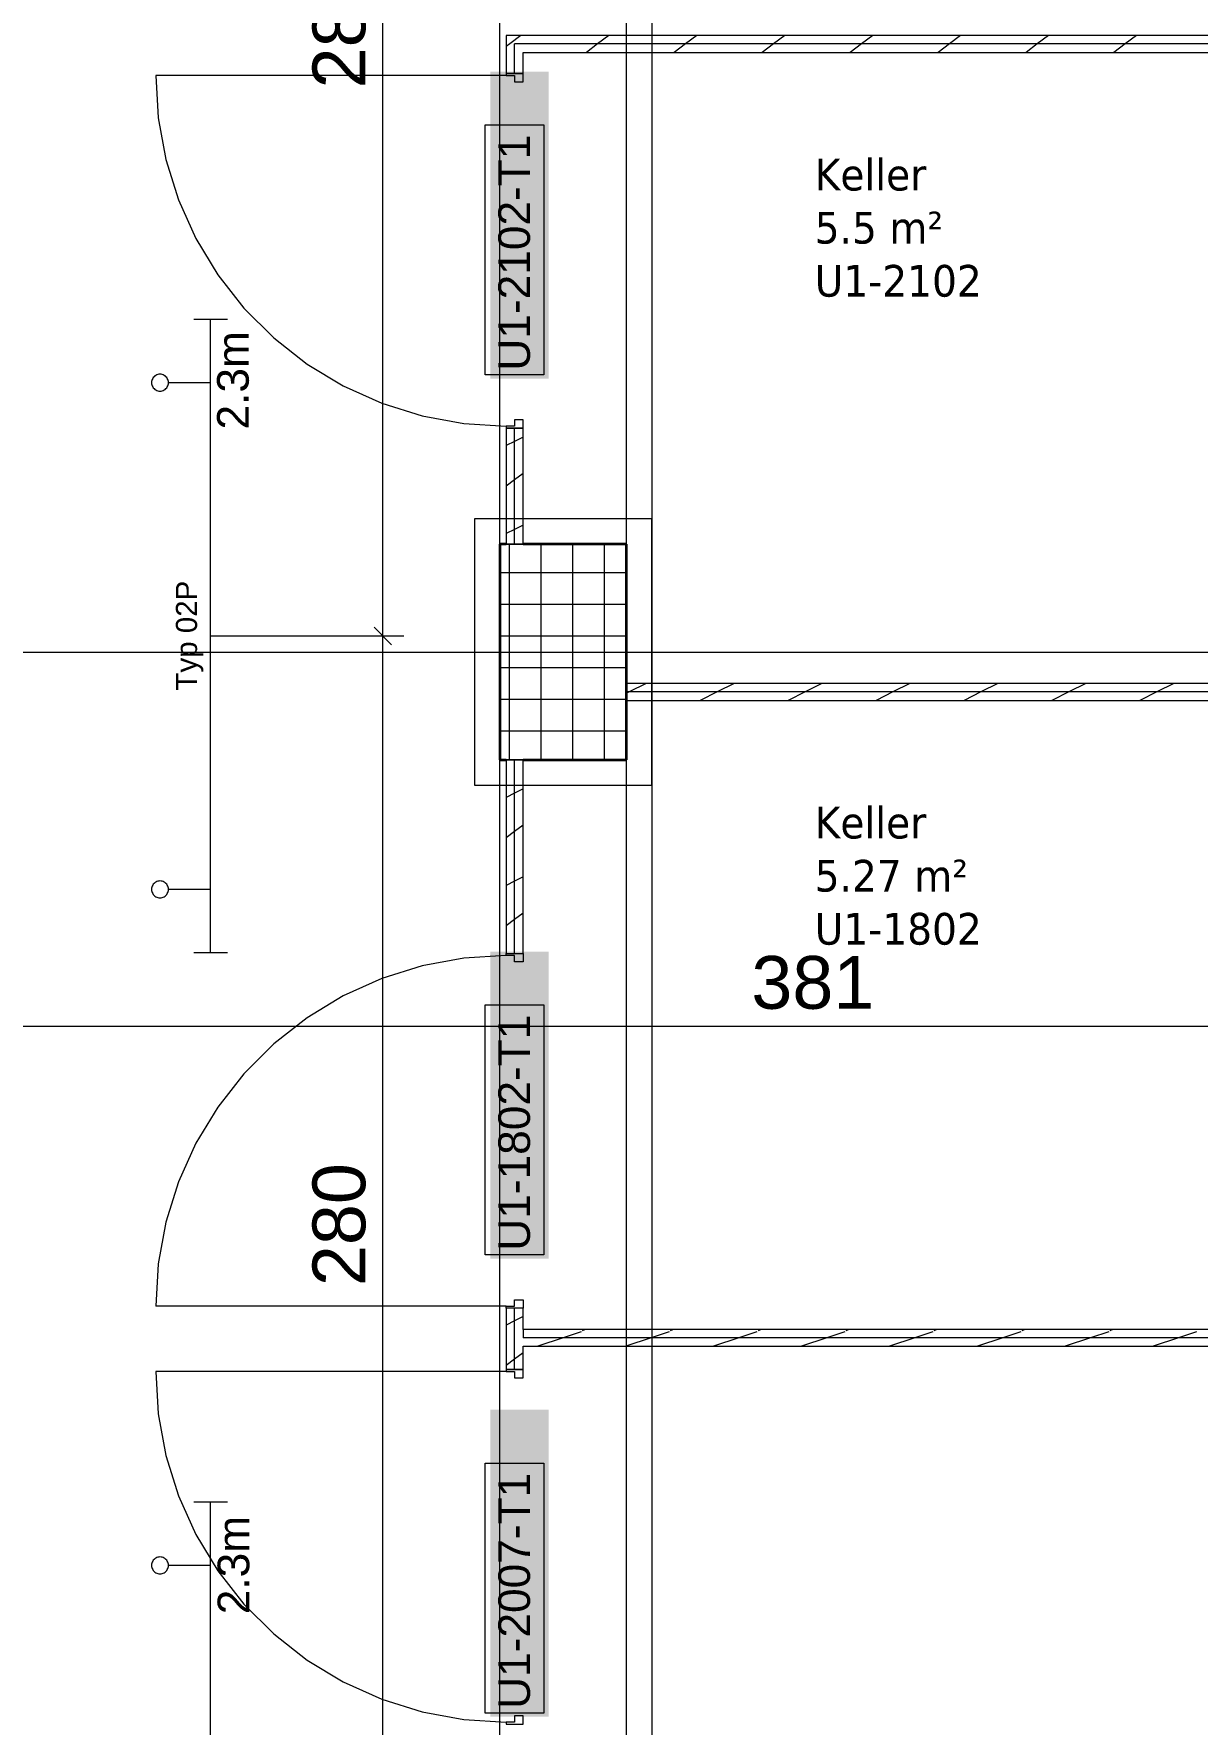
# Model space of a CAD drawing. Extents: x -1067 to 613, y -179 to 712.
# Drawn here: x -77.5 to -22.4, y 63.8 to 143.9 of the extents above; entities that cross this region are included whole.
import ezdxf
from ezdxf.lldxf.tags import DXFTag

# ---------------------------------------------------------------- set-up
doc = ezdxf.new("R2010")
doc.units = 0
doc.layers.get('0').update_dxf_attribs({"lineweight": 13})
for name, color, linetype, lineweight in [('A-AREA-____-IDEN', 7, 'Continuous', 5), ('A-DOOR-____-IDEN', 7, 'Continuous', 5), ('A-DOOR-FRAM-MCUT', 7, 'Continuous', 9), ('A-DOOR-OPNG-OTLN', 7, 'Continuous', 9), ('A-FLOR-____-OVHD', 7, 'Strichpunkt - Fein', 9), ('A-WALL-____-MCUT', 7, 'Continuous', 35), ('A-WALL-____-PATT', 7, 'Continuous', 35), ('A-WALL-FNSH-MCUT', 7, 'Continuous', 35), ('S-COLS-____-MCUT', 7, 'Continuous', 35), ('S-COLS-____-OTLN', 7, 'Continuous', 9), ('S-GRID-____-OTLN', 7, 'Continuous', 5)]:
    doc.layers.add(name, color=color, linetype=linetype, lineweight=lineweight)
for name, color, linetype, lineweight, true_color in [('EL01_VVV_Mass', 7, 'Continuous', 13, 0xb2b200), ('EL01_WAN_Leuchten', 7, 'Continuous', 13, 0x0080ff), ('EL01_WAN_Leuchtentyp', 7, 'Continuous', 13, 0x0099ff)]:
    doc.layers.add(name, color=color, linetype=linetype, lineweight=lineweight, true_color=true_color)
doc.styles.get("Standard").update_dxf_attribs({"font": 'arial.ttf'})
tags = doc.linetypes.add('_Rasterlinie_', pattern=[0.375, 0.2, -0.05, 0.075, -0.05]).pattern_tags.tags
tags[10:11] = [DXFTag(74, 4), DXFTag(75, 0), DXFTag(340, '0'), DXFTag(46, 1.0), DXFTag(50, 0.0), DXFTag(44, 0.0), DXFTag(45, 0.0)]
tags[8:9] = [DXFTag(74, 4), DXFTag(75, 0), DXFTag(340, '0'), DXFTag(46, 1.0), DXFTag(50, 0.0), DXFTag(44, 0.0), DXFTag(45, 0.0)]
tags[6:7] = [DXFTag(74, 4), DXFTag(75, 0), DXFTag(340, '0'), DXFTag(46, 1.0), DXFTag(50, 0.0), DXFTag(44, 0.0), DXFTag(45, 0.0)]
tags[4:5] = [DXFTag(74, 4), DXFTag(75, 0), DXFTag(340, '0'), DXFTag(46, 1.0), DXFTag(50, 0.0), DXFTag(44, 0.0), DXFTag(45, 0.0)]
tags = doc.linetypes.add('Strichpunkt - Fein', pattern=[0.2, 0.1, -0.05, 0, -0.05]).pattern_tags.tags
tags[10:11] = [DXFTag(74, 4), DXFTag(75, 0), DXFTag(340, '0'), DXFTag(46, 1.0), DXFTag(50, 0.0), DXFTag(44, 0.0), DXFTag(45, 0.0)]
tags[8:9] = [DXFTag(74, 4), DXFTag(75, 0), DXFTag(340, '0'), DXFTag(46, 1.0), DXFTag(50, 0.0), DXFTag(44, 0.0), DXFTag(45, 0.0)]
tags[6:7] = [DXFTag(74, 4), DXFTag(75, 0), DXFTag(340, '0'), DXFTag(46, 1.0), DXFTag(50, 0.0), DXFTag(44, 0.0), DXFTag(45, 0.0)]
tags[4:5] = [DXFTag(74, 4), DXFTag(75, 0), DXFTag(340, '0'), DXFTag(46, 1.0), DXFTag(50, 0.0), DXFTag(44, 0.0), DXFTag(45, 0.0)]

# ---------------------------------------------------------------- blocks, each defined once
blk = doc.blocks.new('Referenz-A0UNPC4Q6I', base_point=(-1062.181, -175.856))
at = {"layer": 'A-DOOR-____-IDEN', "color": 0, "linetype": 'Continuous', "ltscale": 0.13}
for p, q in [((-56.088, 127.702), (-56.088, 139.542)), ((-56.088, 139.542), (-53.308, 139.542)), ((-53.308, 139.542), (-53.308, 127.702)), ((-53.308, 127.702), (-56.088, 127.702)), ((-56.088, 86.02), (-56.088, 97.86)), ((-56.088, 97.86), (-53.308, 97.86)), ((-53.308, 97.86), (-53.308, 86.02)), ((-53.308, 86.02), (-56.088, 86.02)), ((-56.088, 64.32), (-56.088, 76.16)), ((-56.088, 76.16), (-53.308, 76.16)), ((-53.308, 76.16), (-53.308, 64.32)), ((-53.308, 64.32), (-56.088, 64.32))]:
    blk.add_line(p, q, dxfattribs=at)
at = {"layer": 'A-DOOR-____-IDEN', "color": 7, "linetype": 'Continuous', "ltscale": 0.13, "true_color": 0xffffff}
for points in [[(-55.845, 127.527), (-53.086, 127.527), (-55.845, 142.066)], [(-53.086, 127.527), (-55.845, 142.066), (-53.086, 142.066)], [(-55.845, 85.845), (-53.086, 85.845), (-55.845, 100.384)], [(-53.086, 85.845), (-55.845, 100.384), (-53.086, 100.384)], [(-55.845, 64.145), (-53.086, 64.145), (-55.845, 78.684)], [(-53.086, 64.145), (-55.845, 78.684), (-53.086, 78.684)]]:
    blk.add_solid(points, dxfattribs=at)
at = {"layer": 'A-DOOR-FRAM-MCUT', "color": 0, "linetype": 'Continuous', "ltscale": 0.13}
for p, q in [((-55.097, 141.976), (-55.097, 141.876)), ((-54.297, 141.976), (-55.097, 141.976)), ((-55.097, 141.876), (-54.697, 141.876)), ((-54.697, 141.876), (-54.697, 141.576)), ((-54.297, 141.576), (-54.297, 141.976)), ((-54.697, 141.576), (-54.297, 141.576)), ((-55.097, 125.276), (-55.097, 125.176)), ((-54.697, 125.276), (-55.097, 125.276)), ((-55.097, 125.176), (-54.297, 125.176)), ((-54.297, 125.576), (-54.697, 125.576)), ((-54.697, 125.576), (-54.697, 125.276)), ((-54.297, 125.176), (-54.297, 125.576)), ((-55.097, 100.294), (-54.297, 100.294)), ((-55.097, 100.194), (-55.097, 100.294)), ((-54.697, 100.194), (-55.097, 100.194)), ((-54.697, 99.894), (-54.697, 100.194)), ((-54.297, 100.294), (-54.297, 99.894)), ((-54.297, 99.894), (-54.697, 99.894)), ((-55.097, 83.594), (-54.697, 83.594)), ((-55.097, 83.494), (-55.097, 83.594)), ((-54.297, 83.494), (-55.097, 83.494)), ((-54.697, 83.894), (-54.297, 83.894)), ((-54.697, 83.594), (-54.697, 83.894)), ((-54.297, 83.894), (-54.297, 83.494)), ((-55.097, 80.594), (-55.097, 80.494)), ((-54.297, 80.594), (-55.097, 80.594)), ((-55.097, 80.494), (-54.697, 80.494)), ((-54.697, 80.494), (-54.697, 80.194)), ((-54.697, 80.194), (-54.297, 80.194)), ((-54.297, 80.194), (-54.297, 80.594)), ((-54.297, 64.194), (-54.697, 64.194)), ((-54.697, 64.194), (-54.697, 63.894)), ((-54.297, 63.794), (-54.297, 64.194)), ((-55.097, 63.894), (-55.097, 63.794)), ((-54.697, 63.894), (-55.097, 63.894)), ((-55.097, 63.794), (-54.297, 63.794))]:
    blk.add_line(p, q, dxfattribs=at)
at = {"layer": 'A-DOOR-OPNG-OTLN', "color": 0, "linetype": 'Continuous', "ltscale": 0.13}
for p, q in [((-55.097, 141.876), (-71.697, 141.876)), ((-71.697, 141.876), (-71.576, 139.875)), ((-71.576, 139.875), (-71.215, 137.903)), ((-71.215, 137.903), (-70.618, 135.989)), ((-70.618, 135.989), (-69.796, 134.161)), ((-69.796, 134.161), (-68.759, 132.446)), ((-68.759, 132.446), (-67.522, 130.868)), ((-67.522, 130.868), (-66.105, 129.451)), ((-66.105, 129.451), (-64.527, 128.214)), ((-64.527, 128.214), (-62.811, 127.177)), ((-62.811, 127.177), (-60.983, 126.355)), ((-60.983, 126.355), (-59.07, 125.758)), ((-59.07, 125.758), (-57.098, 125.397)), ((-57.098, 125.397), (-55.097, 125.276)), ((-55.097, 100.194), (-57.098, 100.073)), ((-59.07, 99.712), (-60.983, 99.115)), ((-57.098, 100.073), (-59.07, 99.712)), ((-60.983, 99.115), (-62.811, 98.293)), ((-62.811, 98.293), (-64.527, 97.255)), ((-64.527, 97.255), (-66.105, 96.019)), ((-66.105, 96.019), (-67.522, 94.602)), ((-67.522, 94.602), (-68.759, 93.024)), ((-68.759, 93.024), (-69.796, 91.308)), ((-69.796, 91.308), (-70.618, 89.48)), ((-70.618, 89.48), (-71.215, 87.567)), ((-71.215, 87.567), (-71.576, 85.595)), ((-71.576, 85.595), (-71.697, 83.594)), ((-55.097, 83.594), (-71.697, 83.594)), ((-55.097, 80.494), (-71.697, 80.494)), ((-71.697, 80.494), (-71.576, 78.493)), ((-71.576, 78.493), (-71.215, 76.521)), ((-71.215, 76.521), (-70.618, 74.608)), ((-70.618, 74.608), (-69.796, 72.78)), ((-69.796, 72.78), (-68.759, 71.064)), ((-68.759, 71.064), (-67.522, 69.486)), ((-67.522, 69.486), (-66.105, 68.069)), ((-66.105, 68.069), (-64.527, 66.832)), ((-64.527, 66.832), (-62.811, 65.795)), ((-62.811, 65.795), (-60.983, 64.973)), ((-60.983, 64.973), (-59.07, 64.376)), ((-59.07, 64.376), (-57.098, 64.015)), ((-57.098, 64.015), (-55.097, 63.894))]:
    blk.add_line(p, q, dxfattribs=at)
at = {"layer": 'A-FLOR-____-OVHD', "color": 0, "linetype": 'Strichpunkt - Fein', "ltscale": 0.13}
for p, q in [((-49.397, -27.974), (-49.397, 307.476)), ((-48.197, 288.576), (-48.197, -171.085)), ((-49.397, 119.276), (-49.397, 172.776)), ((-48.197, 120.876), (-56.597, 120.876)), ((-56.597, 120.876), (-56.597, 108.276)), ((-48.197, 108.276), (-48.197, 120.876)), ((-49.397, 57.676), (-49.397, 109.876)), ((-56.597, 108.276), (-48.197, 108.276))]:
    blk.add_line(p, q, dxfattribs=at)
at = {"layer": 'A-WALL-____-MCUT', "color": 0, "linetype": 'Continuous', "lineweight": 9, "ltscale": 0.13}
for p, q in [((100.503, 143.376), (-54.697, 143.376)), ((-54.697, 141.976), (-54.697, 143.376)), ((-54.697, 119.676), (-54.697, 125.176)), ((-55.097, 119.676), (-54.297, 119.676)), ((100.103, 112.685), (-49.397, 112.685)), ((-54.297, 109.476), (-55.097, 109.476)), ((-54.697, 100.294), (-54.697, 109.476)), ((-54.697, 80.594), (-54.697, 83.494)), ((-54.297, 82.494), (-54.297, 82.094)), ((100.103, 82.094), (-54.297, 82.094))]:
    blk.add_line(p, q, dxfattribs=at)
at = {"layer": 'A-WALL-____-PATT', "color": 0, "linetype": 'Continuous', "lineweight": 9, "ltscale": 0.13}
for p, q in [((-54.931, 143.376), (-55.097, 143.252)), ((-54.398, 143.776), (-54.931, 143.376)), ((-50.766, 143.376), (-51.3, 142.976)), ((-50.233, 143.776), (-50.766, 143.376)), ((-46.601, 143.376), (-47.135, 142.976)), ((-46.068, 143.776), (-46.601, 143.376)), ((-42.436, 143.376), (-42.97, 142.976)), ((-41.903, 143.776), (-42.436, 143.376)), ((-38.271, 143.376), (-38.805, 142.976)), ((-37.738, 143.776), (-38.271, 143.376)), ((-34.106, 143.376), (-34.64, 142.976)), ((-33.573, 143.776), (-34.106, 143.376)), ((-29.941, 143.376), (-30.475, 142.976)), ((-29.408, 143.776), (-29.941, 143.376)), ((-25.776, 143.376), (-26.31, 142.976)), ((-25.243, 143.776), (-25.776, 143.376)), ((-54.697, 124.549), (-55.097, 124.349)), ((-54.297, 124.749), (-54.697, 124.549)), ((-54.697, 122.727), (-55.097, 122.427)), ((-54.297, 123.027), (-54.697, 122.727)), ((-54.697, 120.384), (-55.097, 120.184)), ((-54.297, 120.584), (-54.697, 120.384)), ((-48.471, 113.085), (-49.271, 112.685)), ((-44.306, 113.085), (-45.106, 112.685)), ((-40.141, 113.085), (-40.941, 112.685)), ((-35.976, 113.085), (-36.776, 112.685)), ((-31.811, 113.085), (-32.611, 112.685)), ((-27.646, 113.085), (-28.446, 112.685)), ((-23.481, 113.085), (-24.281, 112.685)), ((-49.271, 112.685), (-49.397, 112.622)), ((-45.106, 112.685), (-45.906, 112.285)), ((-40.941, 112.685), (-41.741, 112.285)), ((-36.776, 112.685), (-37.576, 112.285)), ((-32.611, 112.685), (-33.411, 112.285)), ((-28.446, 112.685), (-29.246, 112.285)), ((-24.281, 112.685), (-25.081, 112.285)), ((-54.297, 108.089), (-54.697, 107.889)), ((-54.697, 107.889), (-55.097, 107.689)), ((-54.697, 106.067), (-55.097, 105.767)), ((-54.297, 106.367), (-54.697, 106.067)), ((-54.697, 103.724), (-55.097, 103.524)), ((-54.297, 103.924), (-54.697, 103.724)), ((-54.697, 101.902), (-55.097, 101.602)), ((-54.297, 102.202), (-54.697, 101.902)), ((-54.697, 82.9), (-55.097, 82.7)), ((-54.297, 83.1), (-54.697, 82.9)), ((-51.344, 82.494), (-51.497, 82.418)), ((-47.179, 82.494), (-47.332, 82.418)), ((-43.014, 82.494), (-43.167, 82.418)), ((-38.849, 82.494), (-39.002, 82.418)), ((-34.684, 82.494), (-34.837, 82.418)), ((-30.519, 82.494), (-30.672, 82.418)), ((-26.355, 82.494), (-26.507, 82.418)), ((-52.402, 82.094), (-53.602, 81.694)), ((-51.547, 82.379), (-52.402, 82.094)), ((-48.237, 82.094), (-49.437, 81.694)), ((-47.382, 82.379), (-48.237, 82.094)), ((-44.072, 82.094), (-45.272, 81.694)), ((-43.217, 82.379), (-44.072, 82.094)), ((-39.908, 82.094), (-41.108, 81.694)), ((-39.052, 82.379), (-39.908, 82.094)), ((-35.743, 82.094), (-36.943, 81.694)), ((-34.887, 82.379), (-35.743, 82.094)), ((-31.578, 82.094), (-32.778, 81.694)), ((-30.722, 82.379), (-31.578, 82.094)), ((-27.414, 82.094), (-28.614, 81.694)), ((-26.557, 82.38), (-27.414, 82.094)), ((-23.249, 82.094), (-24.449, 81.694)), ((-22.392, 82.38), (-23.249, 82.094)), ((-54.697, 81.077), (-55.097, 80.777)), ((-54.297, 81.377), (-54.697, 81.077))]:
    blk.add_line(p, q, dxfattribs=at)
at = {"layer": 'A-WALL-FNSH-MCUT', "color": 0, "linetype": 'Continuous', "lineweight": 9, "ltscale": 0.13}
for p, q in [((100.903, 143.776), (-55.097, 143.776)), ((-55.097, 143.776), (-55.097, 141.976)), ((-54.297, 142.976), (20.403, 142.976)), ((-54.297, 141.976), (-54.297, 142.976)), ((-55.097, 141.976), (-54.297, 141.976)), ((-55.097, 125.176), (-55.097, 119.676)), ((-54.297, 125.176), (-55.097, 125.176)), ((-54.297, 119.676), (-54.297, 125.176)), ((100.103, 113.085), (-49.397, 113.085)), ((-49.397, 113.085), (-49.397, 112.285)), ((-49.397, 112.285), (100.103, 112.285)), ((-55.097, 109.476), (-55.097, 100.294)), ((-54.297, 100.294), (-54.297, 109.476)), ((-55.097, 100.294), (-54.297, 100.294)), ((-55.097, 83.494), (-55.097, 80.594)), ((-54.297, 83.494), (-55.097, 83.494)), ((-54.297, 82.494), (-54.297, 83.494)), ((100.103, 82.494), (-54.297, 82.494)), ((-54.297, 80.594), (-54.297, 81.694)), ((-54.297, 81.694), (100.103, 81.694)), ((-55.097, 80.594), (-54.297, 80.594))]:
    blk.add_line(p, q, dxfattribs=at)
at = {"layer": 'S-COLS-____-MCUT', "color": 0, "linetype": 'Continuous', "ltscale": 0.35}
for p, q in [((-55.097, 119.676), (-55.397, 119.676)), ((-55.397, 119.676), (-55.397, 109.476)), ((-49.397, 119.676), (-54.297, 119.676)), ((-49.397, 109.476), (-49.397, 119.676)), ((-55.397, 109.476), (-55.097, 109.476)), ((-54.297, 109.476), (-49.397, 109.476))]:
    blk.add_line(p, q, dxfattribs=at)
at = {"layer": 'S-COLS-____-OTLN', "color": 0, "linetype": 'Continuous', "ltscale": 0.13}
for p, q in [((-54.697, 119.676), (-55.097, 119.676)), ((-54.937, 109.476), (-54.937, 119.676)), ((-54.297, 119.676), (-54.697, 119.676)), ((-53.437, 109.476), (-53.437, 119.676)), ((-51.937, 109.476), (-51.937, 119.676)), ((-50.437, 109.476), (-50.437, 119.676)), ((-55.397, 118.345), (-49.397, 118.345)), ((-55.397, 116.845), (-49.397, 116.845)), ((-55.397, 115.345), (-49.397, 115.345)), ((-55.397, 113.845), (-49.397, 113.845)), ((-55.397, 112.345), (-49.397, 112.345)), ((-55.397, 110.845), (-49.397, 110.845)), ((-55.097, 109.476), (-54.697, 109.476)), ((-54.697, 109.476), (-54.297, 109.476))]:
    blk.add_line(p, q, dxfattribs=at)
at = {"layer": 'S-GRID-____-OTLN', "color": 0, "linetype": '_Rasterlinie_', "ltscale": 0.13}
for p, q in [((-55.397, -171.085), (-55.397, 546.376)), ((-117.097, 114.576), (198.844, 114.576))]:
    blk.add_line(p, q, dxfattribs=at)
at = {"layer": 'A-AREA-____-IDEN', "color": 0, "linetype": 'Continuous', "ltscale": 0.13, "char_height": 1.5, "attachment_point": 1}
for s, insert in [('{\\W0.9;\\fVerdana;Keller}', (-40.484, 137.936)), ('{\\W0.9;\\fVerdana;5.5 m²}', (-40.484, 135.423)), ('{\\W0.9;\\fVerdana;U1-2102}', (-40.484, 132.909)), ('{\\W0.9;\\fVerdana;Keller}', (-40.484, 107.245)), ('{\\W0.9;\\fVerdana;5.27 m²}', (-40.484, 104.732)), ('{\\W0.9;\\fVerdana;U1-1802}', (-40.484, 102.218))]:
    blk.add_mtext(s, dxfattribs=dict(at, insert=insert))
at = {"layer": 'A-DOOR-____-IDEN', "color": 0, "linetype": 'Continuous', "ltscale": 0.13, "char_height": 1.5, "attachment_point": 1, "rotation": 90}
for s, insert in [('{\\fArial;U1-2102-T1}', (-55.47, 127.902)), ('{\\fArial;U1-1802-T1}', (-55.47, 86.22)), ('{\\fArial;U1-2007-T1}', (-55.47, 64.52))]:
    blk.add_mtext(s, dxfattribs=dict(at, insert=insert))
blk = doc.blocks.new('LED-Langfeldleuchte 37W-A0UNPCAY6I', base_point=(-71.895, 100.332))
at = {"color": 0, "lineweight": -2}
for p, q in [((-68.295, 130.332), (-69.895, 130.332)), ((-69.095, 100.332), (-69.095, 130.332)), ((-71.892, 127.384), (-71.895, 127.332)), ((-71.895, 127.332), (-71.892, 127.28)), ((-71.881, 127.436), (-71.892, 127.384)), ((-71.865, 127.485), (-71.881, 127.436)), ((-71.841, 127.532), (-71.865, 127.485)), ((-71.812, 127.575), (-71.841, 127.532)), ((-71.778, 127.615), (-71.812, 127.575)), ((-71.739, 127.649), (-71.778, 127.615)), ((-71.695, 127.678), (-71.739, 127.649)), ((-71.648, 127.702), (-71.695, 127.678)), ((-71.599, 127.718), (-71.648, 127.702)), ((-71.547, 127.729), (-71.599, 127.718)), ((-71.495, 127.732), (-71.547, 127.729)), ((-71.443, 127.729), (-71.495, 127.732)), ((-71.391, 127.718), (-71.443, 127.729)), ((-71.342, 127.702), (-71.391, 127.718)), ((-71.295, 127.678), (-71.342, 127.702)), ((-71.251, 127.649), (-71.295, 127.678)), ((-71.212, 127.615), (-71.251, 127.649)), ((-71.178, 127.575), (-71.212, 127.615)), ((-71.149, 127.532), (-71.178, 127.575)), ((-71.125, 127.485), (-71.149, 127.532)), ((-71.109, 127.436), (-71.125, 127.485)), ((-71.098, 127.384), (-71.109, 127.436)), ((-71.095, 127.332), (-71.098, 127.384)), ((-71.098, 127.28), (-71.095, 127.332)), ((-69.095, 127.332), (-71.095, 127.332)), ((-71.892, 127.28), (-71.881, 127.228)), ((-71.881, 127.228), (-71.865, 127.179)), ((-71.865, 127.179), (-71.841, 127.132)), ((-71.841, 127.132), (-71.812, 127.088)), ((-71.812, 127.088), (-71.778, 127.049)), ((-71.778, 127.049), (-71.739, 127.015)), ((-71.739, 127.015), (-71.695, 126.986)), ((-71.695, 126.986), (-71.648, 126.962)), ((-71.648, 126.962), (-71.599, 126.946)), ((-71.599, 126.946), (-71.547, 126.935)), ((-71.547, 126.935), (-71.495, 126.932)), ((-71.495, 126.932), (-71.443, 126.935)), ((-71.443, 126.935), (-71.391, 126.946)), ((-71.391, 126.946), (-71.342, 126.962)), ((-71.342, 126.962), (-71.295, 126.986)), ((-71.295, 126.986), (-71.251, 127.015)), ((-71.251, 127.015), (-71.212, 127.049)), ((-71.212, 127.049), (-71.178, 127.088)), ((-71.178, 127.088), (-71.149, 127.132)), ((-71.149, 127.132), (-71.125, 127.179)), ((-71.125, 127.179), (-71.109, 127.228)), ((-71.109, 127.228), (-71.098, 127.28)), ((-71.892, 103.384), (-71.895, 103.332)), ((-71.895, 103.332), (-71.892, 103.28)), ((-71.881, 103.436), (-71.892, 103.384)), ((-71.865, 103.485), (-71.881, 103.436)), ((-71.841, 103.532), (-71.865, 103.485)), ((-71.812, 103.575), (-71.841, 103.532)), ((-71.778, 103.615), (-71.812, 103.575)), ((-71.739, 103.649), (-71.778, 103.615)), ((-71.695, 103.678), (-71.739, 103.649)), ((-71.648, 103.702), (-71.695, 103.678)), ((-71.599, 103.718), (-71.648, 103.702)), ((-71.547, 103.729), (-71.599, 103.718)), ((-71.495, 103.732), (-71.547, 103.729)), ((-71.443, 103.729), (-71.495, 103.732)), ((-71.391, 103.718), (-71.443, 103.729)), ((-71.342, 103.702), (-71.391, 103.718)), ((-71.295, 103.678), (-71.342, 103.702)), ((-71.251, 103.649), (-71.295, 103.678)), ((-71.212, 103.615), (-71.251, 103.649)), ((-71.178, 103.575), (-71.212, 103.615)), ((-71.149, 103.532), (-71.178, 103.575)), ((-71.125, 103.485), (-71.149, 103.532)), ((-71.109, 103.436), (-71.125, 103.485)), ((-71.098, 103.384), (-71.109, 103.436)), ((-71.095, 103.332), (-71.098, 103.384)), ((-71.098, 103.28), (-71.095, 103.332)), ((-69.095, 103.332), (-71.095, 103.332)), ((-71.892, 103.28), (-71.881, 103.228)), ((-71.881, 103.228), (-71.865, 103.179)), ((-71.865, 103.179), (-71.841, 103.132)), ((-71.841, 103.132), (-71.812, 103.088)), ((-71.812, 103.088), (-71.778, 103.049)), ((-71.778, 103.049), (-71.739, 103.015)), ((-71.739, 103.015), (-71.695, 102.986)), ((-71.695, 102.986), (-71.648, 102.962)), ((-71.648, 102.962), (-71.599, 102.946)), ((-71.599, 102.946), (-71.547, 102.935)), ((-71.547, 102.935), (-71.495, 102.932)), ((-71.495, 102.932), (-71.443, 102.935)), ((-71.443, 102.935), (-71.391, 102.946)), ((-71.391, 102.946), (-71.342, 102.962)), ((-71.342, 102.962), (-71.295, 102.986)), ((-71.295, 102.986), (-71.251, 103.015)), ((-71.251, 103.015), (-71.212, 103.049)), ((-71.212, 103.049), (-71.178, 103.088)), ((-71.178, 103.088), (-71.149, 103.132)), ((-71.149, 103.132), (-71.125, 103.179)), ((-71.125, 103.179), (-71.109, 103.228)), ((-71.109, 103.228), (-71.098, 103.28)), ((-68.295, 100.332), (-69.895, 100.332))]:
    blk.add_line(p, q, dxfattribs=at)
blk = doc.blocks.new('Bemerkung 1-A0UNPCB06I', base_point=(-70.74, 112.751))
at = {"color": 0, "lineweight": -2, "insert": (-70.74, 112.751), "char_height": 1, "attachment_point": 1, "rotation": 90}
blk.add_mtext('{\\fArial;Typ 02P}', dxfattribs=at)
blk = doc.blocks.new('Bauteilbeschriftung-A0UNPCB26I', base_point=(-68.791, 125.114))
at = {"color": 0, "linetype": 'ByBlock', "lineweight": -2, "ltscale": 0.13, "insert": (-68.791, 125.114), "char_height": 1.5, "attachment_point": 1, "rotation": 90}
blk.add_mtext('{\\fArial;2.3m}', dxfattribs=at)
blk = doc.blocks.new('Maß-A0UNPCLO6I', base_point=(-79.509, 95.845))
at = {"color": 0, "lineweight": -2}
for p, q in [((-2.836, 95.845), (-2.836, 116.415)), ((-79.095, 95.845), (-79.095, 114.576)), ((-79.509, 96.431), (-78.681, 97.258)), ((-3.25, 96.431), (-2.423, 97.258)), ((-2.836, 96.845), (-79.095, 96.845))]:
    blk.add_line(p, q, dxfattribs=at)
at = {"color": 0, "lineweight": -2, "insert": (-43.485, 100.178), "char_height": 2.5, "attachment_point": 1}
blk.add_mtext('{\\fArial;381}', dxfattribs=at)
blk = doc.blocks.new('LED-Langfeldleuchte 37W-A0UNPCRU6I', base_point=(-71.895, 44.315))
at = {"color": 0, "lineweight": -2}
for p, q in [((-68.295, 74.315), (-69.895, 74.315)), ((-69.095, 44.315), (-69.095, 74.315)), ((-71.892, 71.368), (-71.895, 71.315)), ((-71.895, 71.315), (-71.892, 71.263)), ((-71.881, 71.419), (-71.892, 71.368)), ((-71.892, 71.263), (-71.881, 71.212)), ((-71.865, 71.468), (-71.881, 71.419)), ((-71.841, 71.515), (-71.865, 71.468)), ((-71.812, 71.559), (-71.841, 71.515)), ((-71.778, 71.598), (-71.812, 71.559)), ((-71.739, 71.633), (-71.778, 71.598)), ((-71.695, 71.662), (-71.739, 71.633)), ((-71.648, 71.685), (-71.695, 71.662)), ((-71.599, 71.702), (-71.648, 71.685)), ((-71.547, 71.712), (-71.599, 71.702)), ((-71.495, 71.715), (-71.547, 71.712)), ((-71.443, 71.712), (-71.495, 71.715)), ((-71.391, 71.702), (-71.443, 71.712)), ((-71.342, 71.685), (-71.391, 71.702)), ((-71.295, 71.662), (-71.342, 71.685)), ((-71.251, 71.633), (-71.295, 71.662)), ((-71.212, 71.598), (-71.251, 71.633)), ((-71.178, 71.559), (-71.212, 71.598)), ((-71.149, 71.515), (-71.178, 71.559)), ((-71.125, 71.468), (-71.149, 71.515)), ((-71.109, 71.419), (-71.125, 71.468)), ((-71.098, 71.368), (-71.109, 71.419)), ((-71.109, 71.212), (-71.098, 71.263)), ((-71.095, 71.315), (-71.098, 71.368)), ((-71.098, 71.263), (-71.095, 71.315)), ((-69.095, 71.315), (-71.095, 71.315)), ((-71.881, 71.212), (-71.865, 71.162)), ((-71.865, 71.162), (-71.841, 71.115)), ((-71.841, 71.115), (-71.812, 71.072)), ((-71.812, 71.072), (-71.778, 71.032)), ((-71.778, 71.032), (-71.739, 70.998)), ((-71.739, 70.998), (-71.695, 70.969)), ((-71.695, 70.969), (-71.648, 70.946)), ((-71.648, 70.946), (-71.599, 70.929)), ((-71.599, 70.929), (-71.547, 70.919)), ((-71.547, 70.919), (-71.495, 70.915)), ((-71.495, 70.915), (-71.443, 70.919)), ((-71.443, 70.919), (-71.391, 70.929)), ((-71.391, 70.929), (-71.342, 70.946)), ((-71.342, 70.946), (-71.295, 70.969)), ((-71.295, 70.969), (-71.251, 70.998)), ((-71.251, 70.998), (-71.212, 71.032)), ((-71.212, 71.032), (-71.178, 71.072)), ((-71.178, 71.072), (-71.149, 71.115)), ((-71.149, 71.115), (-71.125, 71.162)), ((-71.125, 71.162), (-71.109, 71.212)), ((-71.892, 47.368), (-71.895, 47.315)), ((-71.895, 47.315), (-71.892, 47.263)), ((-71.881, 47.419), (-71.892, 47.368)), ((-71.892, 47.263), (-71.881, 47.212)), ((-71.865, 47.468), (-71.881, 47.419)), ((-71.841, 47.515), (-71.865, 47.468)), ((-71.812, 47.559), (-71.841, 47.515)), ((-71.778, 47.598), (-71.812, 47.559)), ((-71.739, 47.633), (-71.778, 47.598)), ((-71.695, 47.662), (-71.739, 47.633)), ((-71.648, 47.685), (-71.695, 47.662)), ((-71.599, 47.702), (-71.648, 47.685)), ((-71.547, 47.712), (-71.599, 47.702)), ((-71.495, 47.715), (-71.547, 47.712)), ((-71.443, 47.712), (-71.495, 47.715)), ((-71.391, 47.702), (-71.443, 47.712)), ((-71.342, 47.685), (-71.391, 47.702)), ((-71.295, 47.662), (-71.342, 47.685)), ((-71.251, 47.633), (-71.295, 47.662)), ((-71.212, 47.598), (-71.251, 47.633)), ((-71.178, 47.559), (-71.212, 47.598)), ((-71.149, 47.515), (-71.178, 47.559)), ((-71.125, 47.468), (-71.149, 47.515)), ((-71.109, 47.419), (-71.125, 47.468)), ((-71.098, 47.368), (-71.109, 47.419)), ((-71.109, 47.212), (-71.098, 47.263)), ((-71.095, 47.315), (-71.098, 47.368)), ((-71.098, 47.263), (-71.095, 47.315)), ((-69.095, 47.315), (-71.095, 47.315)), ((-71.881, 47.212), (-71.865, 47.162)), ((-71.865, 47.162), (-71.841, 47.115)), ((-71.841, 47.115), (-71.812, 47.072)), ((-71.812, 47.072), (-71.778, 47.032)), ((-71.778, 47.032), (-71.739, 46.998)), ((-71.739, 46.998), (-71.695, 46.969)), ((-71.695, 46.969), (-71.648, 46.946)), ((-71.648, 46.946), (-71.599, 46.929)), ((-71.599, 46.929), (-71.547, 46.919)), ((-71.547, 46.919), (-71.495, 46.915)), ((-71.495, 46.915), (-71.443, 46.919)), ((-71.443, 46.919), (-71.391, 46.929)), ((-71.391, 46.929), (-71.342, 46.946)), ((-71.342, 46.946), (-71.295, 46.969)), ((-71.295, 46.969), (-71.251, 46.998)), ((-71.251, 46.998), (-71.212, 47.032)), ((-71.212, 47.032), (-71.178, 47.072)), ((-71.178, 47.072), (-71.149, 47.115)), ((-71.149, 47.115), (-71.125, 47.162)), ((-71.125, 47.162), (-71.109, 47.212)), ((-68.295, 44.315), (-69.895, 44.315))]:
    blk.add_line(p, q, dxfattribs=at)
blk = doc.blocks.new('Bauteilbeschriftung-A0UNPCRY6I', base_point=(-68.765, 68.999))
at = {"color": 0, "linetype": 'ByBlock', "lineweight": -2, "ltscale": 0.13, "insert": (-68.765, 68.999), "char_height": 1.5, "attachment_point": 1, "rotation": 90}
blk.add_mtext('{\\fArial;2.3m}', dxfattribs=at)
blk = doc.blocks.new('Maß-A0UNPCU66I', base_point=(-79.095, 114.918))
at = {"color": 0, "lineweight": -2}
for p, q in [((-61.35, 173.189), (-60.523, 172.362)), ((-59.937, 172.776), (-79.095, 172.776)), ((-60.937, 115.332), (-60.937, 172.776)), ((-59.937, 115.332), (-69.095, 115.332)), ((-61.35, 115.746), (-60.523, 114.918))]:
    blk.add_line(p, q, dxfattribs=at)
at = {"color": 0, "lineweight": -2, "insert": (-64.27, 141.27), "char_height": 2.5, "attachment_point": 1, "rotation": 90}
blk.add_mtext('{\\fArial;287}', dxfattribs=at)
blk = doc.blocks.new('Maß-A0UNPD0M6I', base_point=(-69.095, 58.902))
at = {"color": 0, "lineweight": -2}
for p, q in [((-59.937, 115.332), (-69.095, 115.332)), ((-61.35, 115.746), (-60.523, 114.918)), ((-60.937, 59.315), (-60.937, 115.332)), ((-59.937, 59.315), (-69.095, 59.315)), ((-61.35, 59.729), (-60.523, 58.902))]:
    blk.add_line(p, q, dxfattribs=at)
at = {"color": 0, "lineweight": -2, "insert": (-64.27, 84.542), "char_height": 2.5, "attachment_point": 1, "rotation": 90}
blk.add_mtext('{\\fArial;280}', dxfattribs=at)

msp = doc.modelspace()

# ---------------------------------------------------------------- block references
at = {"color": 9, "lineweight": 25, "ltscale": 0.25, "true_color": 0xc0c0c0}
msp.add_blockref('Referenz-A0UNPC4Q6I', (-1062.181, -175.856), dxfattribs=at)
at = {"layer": 'EL01_VVV_Mass', "linetype": 'Continuous', "ltscale": 0.13}
for name, p in [('Maß-A0UNPCU66I', (-79.095, 114.918)), ('Maß-A0UNPCLO6I', (-79.509, 95.845)), ('Maß-A0UNPD0M6I', (-69.095, 58.902))]:
    msp.add_blockref(name, p, dxfattribs=at)
at = {"layer": 'EL01_WAN_Leuchten', "ltscale": 0.13}
for name, p in [('LED-Langfeldleuchte 37W-A0UNPCAY6I', (-71.895, 100.332)), ('Bauteilbeschriftung-A0UNPCB26I', (-68.791, 125.114)), ('LED-Langfeldleuchte 37W-A0UNPCRU6I', (-71.895, 44.315)), ('Bauteilbeschriftung-A0UNPCRY6I', (-68.765, 68.999))]:
    msp.add_blockref(name, p, dxfattribs=at)
at = {"layer": 'EL01_WAN_Leuchtentyp', "ltscale": 0.13}
msp.add_blockref('Bemerkung 1-A0UNPCB06I', (-70.74, 112.751), dxfattribs=at)

doc.saveas('drawing.dxf')
